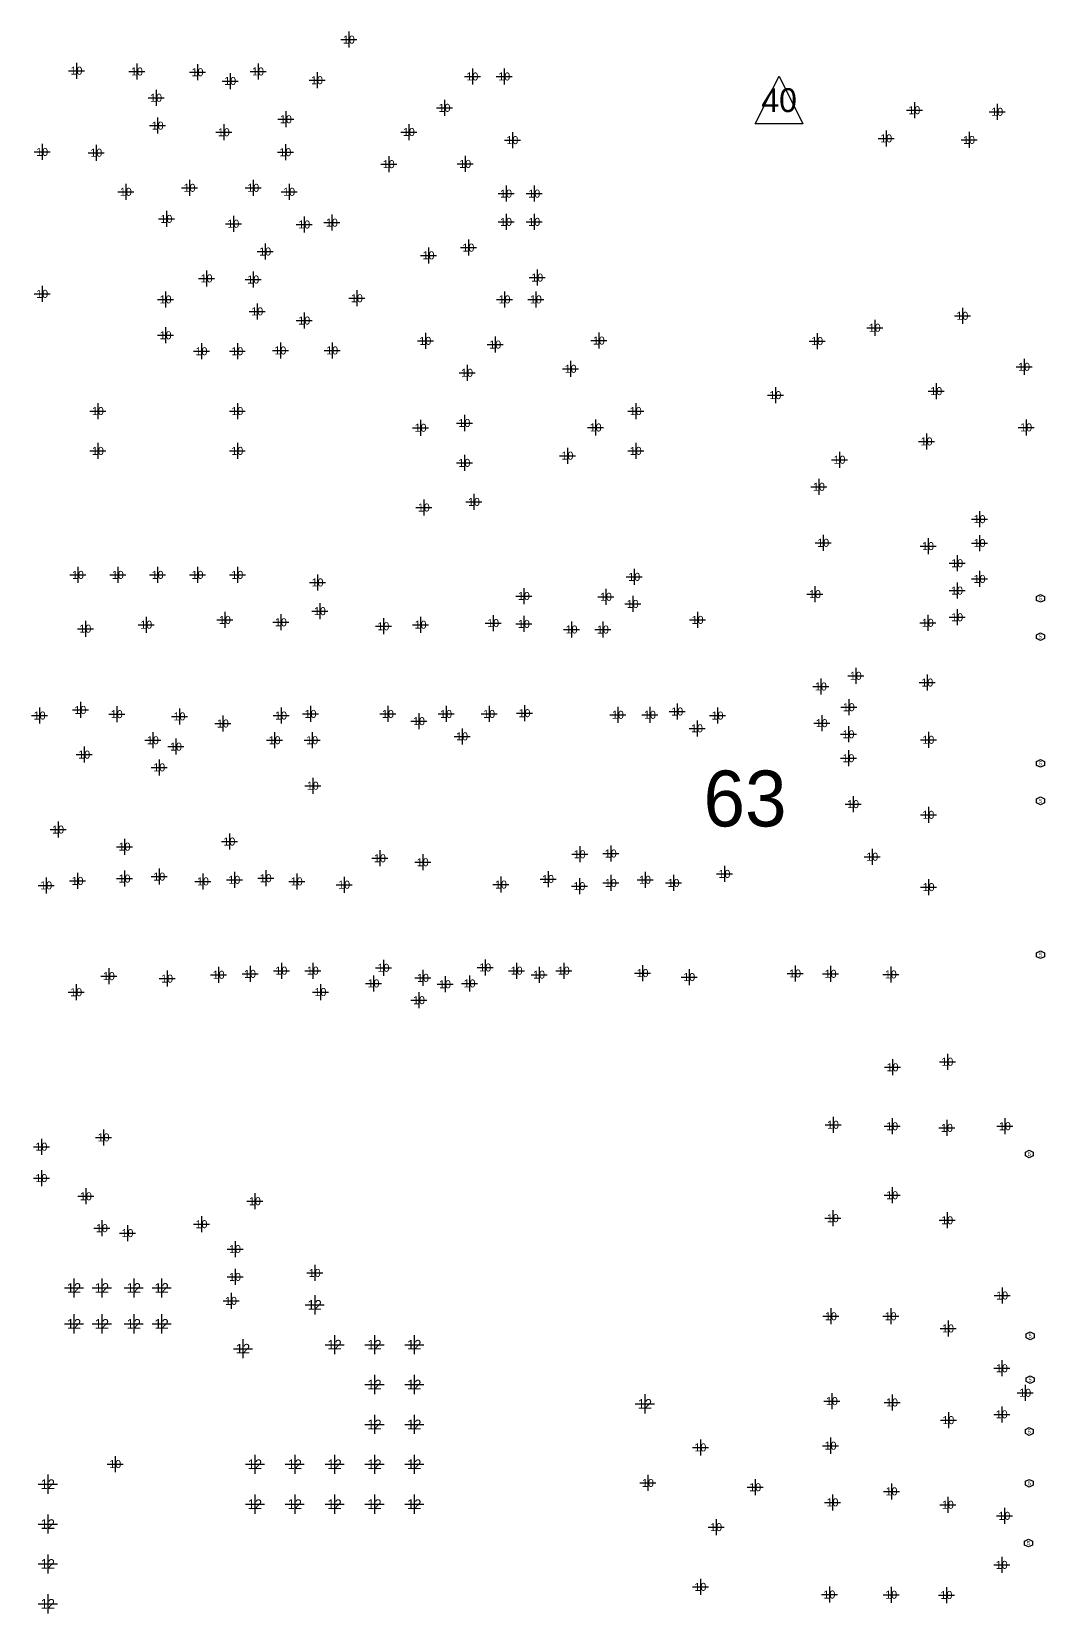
# Model space of a CAD drawing. Extents: x -13164 to 30582, y -10288 to 18382.
# Drawn here: x 4443 to 5714, y 8397 to 10381 of the extents above; entities that cross this region are included whole.
import ezdxf
from ezdxf.enums import TextEntityAlignment as Align

# ---------------------------------------------------------------- set-up
doc = ezdxf.new("R2010")
doc.units = 0
doc.layers.add('MA_NCLEGEND-1-18', color=7, linetype='CONTINUOUS')
doc.layers.add('MA_NCLEGEND-1-2', color=12, linetype='CONTINUOUS')

# ---------------------------------------------------------------- blocks, each defined once
blk = doc.blocks.new('FIGURE_CROSS')
for points in [[(-0.5, 0), (0.5, 0)], [(0, 0.5), (0, -0.5)]]:
    blk.add_lwpolyline(points)
blk = doc.blocks.new('FIGURE_HEX')
blk.add_lwpolyline([(-0.5, 0), (-0.25, 0.5), (0.25, 0.5), (0.5, 0), (0.25, -0.5), (-0.25, -0.5)], close=True)
blk = doc.blocks.new('FIGURE_TRI')
blk.add_lwpolyline([(-0.5, -0.5), (0, 0.5), (0.5, -0.5)], close=True)

msp = doc.modelspace()

# ---------------------------------------------------------------- block references
at = {"layer": 'MA_NCLEGEND-1-18'}
for name, p, xscale, yscale in [('FIGURE_CROSS', (4841.571, 10371.402), 20.079, 20.079), ('FIGURE_CROSS', (4499.642, 10332.441), 20.079, 20.079), ('FIGURE_CROSS', (4575.602, 10331.481), 20.079, 20.079), ('FIGURE_CROSS', (4651.559, 10330.524), 20.079, 20.079), ('FIGURE_CROSS', (4727.52, 10331.461), 20.079, 20.079), ('FIGURE_CROSS', (4692.571, 10319.512), 20.079, 20.079), ('FIGURE_CROSS', (4801.571, 10320.512), 20.079, 20.079), ('FIGURE_CROSS', (4996.571, 10325.201), 20.079, 20.079), ('FIGURE_CROSS', (5036.571, 10325.2), 20.079, 20.079), ('FIGURE_TRI', (5381.571, 10295.512), 59.839, 59.839), ('FIGURE_CROSS', (4599.571, 10298.512), 20.079, 20.079), ('FIGURE_CROSS', (4762.571, 10271.512), 20.079, 20.079), ('FIGURE_CROSS', (4961.571, 10285.823), 20.079, 20.079), ('FIGURE_CROSS', (5551.277, 10282.877), 20.079, 20.079), ('FIGURE_CROSS', (5655.277, 10280.877), 20.079, 20.079), ('FIGURE_CROSS', (4601.571, 10263.512), 20.079, 20.079), ('FIGURE_CROSS', (4684.571, 10255.201), 20.079, 20.079), ('FIGURE_CROSS', (4916.882, 10255.512), 20.079, 20.079), ('FIGURE_CROSS', (4456.571, 10230.512), 20.079, 20.079), ('FIGURE_CROSS', (4524.571, 10229.512), 20.079, 20.079), ('FIGURE_CROSS', (4761.882, 10230.201), 20.079, 20.079), ('FIGURE_CROSS', (5046.732, 10245.351), 20.079, 20.079), ('FIGURE_CROSS', (5515.922, 10247.521), 20.079, 20.079), ('FIGURE_CROSS', (5619.922, 10245.521), 20.079, 20.079), ('FIGURE_CROSS', (4891.571, 10215.2), 20.079, 20.079), ('FIGURE_CROSS', (4987.571, 10215.512), 20.079, 20.079), ('FIGURE_CROSS', (4561.571, 10180.512), 20.079, 20.079), ('FIGURE_CROSS', (4641.571, 10185.512), 20.079, 20.079), ('FIGURE_CROSS', (4721.571, 10185.512), 20.079, 20.079), ('FIGURE_CROSS', (4766.571, 10180.512), 20.079, 20.079), ('FIGURE_CROSS', (5038.8505, 10178.2325), 20.079, 20.079), ('FIGURE_CROSS', (5074.2895, 10178.2325), 20.079, 20.079), ('FIGURE_CROSS', (4612.571, 10146.512), 20.079, 20.079), ('FIGURE_CROSS', (4696.571, 10140.512), 20.079, 20.079), ('FIGURE_CROSS', (4785.576, 10139.517), 20.079, 20.079), ('FIGURE_CROSS', (4820.265, 10141.818), 20.079, 20.079), ('FIGURE_CROSS', (5038.8505, 10142.7935), 20.079, 20.079), ('FIGURE_CROSS', (5074.2895, 10142.7935), 20.079, 20.079), ('FIGURE_CROSS', (4991.571, 10110.512), 20.079, 20.079), ('FIGURE_CROSS', (4736.571, 10105.626), 20.079, 20.079), ('FIGURE_CROSS', (4941.569, 10100.824), 20.079, 20.079), ('FIGURE_CROSS', (4662.966, 10071.907), 20.079, 20.079), ('FIGURE_CROSS', (4721.571, 10070.512), 20.079, 20.079), ('FIGURE_CROSS', (5077.99, 10072.932), 20.079, 20.079), ('FIGURE_CROSS', (4456.571, 10052.512), 20.079, 20.079), ('FIGURE_CROSS', (4611.567, 10045.516), 20.079, 20.079), ('FIGURE_CROSS', (4726.571, 10030.512), 20.079, 20.079), ('FIGURE_CROSS', (4851.571, 10047.016), 20.079, 20.079), ('FIGURE_CROSS', (5036.883, 10045.511), 20.079, 20.079), ('FIGURE_CROSS', (5076.261, 10045.511), 20.079, 20.079), ('FIGURE_CROSS', (4785.576, 10019.028), 20.079, 20.079), ('FIGURE_CROSS', (5501.572, 10010), 20.079, 20.079), ('FIGURE_CROSS', (5611.572, 10025), 20.079, 20.079), ('FIGURE_CROSS', (4611.571, 10000.512), 20.079, 20.079), ('FIGURE_CROSS', (4937.571, 9993.513), 20.079, 20.079), ('FIGURE_CROSS', (5155.277, 9993.877), 20.079, 20.079), ('FIGURE_CROSS', (5429.317, 9993.258), 20.079, 20.079), ('FIGURE_CROSS', (4656.571, 9980.512), 20.079, 20.079), ('FIGURE_CROSS', (4701.571, 9980.512), 20.079, 20.079), ('FIGURE_CROSS', (4755.576, 9981.507), 20.079, 20.079), ('FIGURE_CROSS', (4820.576, 9981.507), 20.079, 20.079), ('FIGURE_CROSS', (5025.277, 9988.877), 20.079, 20.079), ('FIGURE_CROSS', (4989.922, 9953.521), 20.079, 20.079), ('FIGURE_CROSS', (5119.922, 9958.521), 20.079, 20.079), ('FIGURE_CROSS', (5689, 9961), 20.079, 20.079), ('FIGURE_CROSS', (5578.823, 9930.512), 20.079, 20.079), ('FIGURE_CROSS', (5376.882, 9925.512), 20.079, 20.079), ('FIGURE_CROSS', (4526.57, 9905.512), 20.079, 20.079), ('FIGURE_CROSS', (4701.57, 9905.512), 20.079, 20.079), ('FIGURE_CROSS', (5201.57, 9905.513), 20.079, 20.079), ('FIGURE_CROSS', (4931.571, 9884.513), 20.079, 20.079), ('FIGURE_CROSS', (4986.571, 9890.512), 20.079, 20.079), ('FIGURE_CROSS', (5151.277, 9884.877), 20.079, 20.079), ('FIGURE_CROSS', (5691.572, 9885), 20.079, 20.079), ('FIGURE_CROSS', (4526.57, 9855.512), 20.079, 20.079), ('FIGURE_CROSS', (4701.57, 9855.512), 20.079, 20.079), ('FIGURE_CROSS', (5201.57, 9855.512), 20.079, 20.079), ('FIGURE_CROSS', (5566.621, 9867.4097), 20.079, 20.079), ('FIGURE_CROSS', (4986.571, 9840.512), 20.079, 20.079), ('FIGURE_CROSS', (5115.922, 9849.521), 20.079, 20.079), ('FIGURE_CROSS', (5457.2968, 9844.4292), 20.079, 20.079), ('FIGURE_CROSS', (5431.57, 9810.513), 20.079, 20.079), ('FIGURE_CROSS', (4935.571, 9784.513), 20.079, 20.079), ('FIGURE_CROSS', (4998.571, 9791.513), 20.079, 20.079), ('FIGURE_CROSS', (5633.11, 9769.885), 20.079, 20.079), ('FIGURE_CROSS', (5436.89, 9740.193), 20.079, 20.079), ('FIGURE_CROSS', (5568.4367, 9736.1139), 20.079, 20.079), ('FIGURE_CROSS', (5633.11, 9739.885), 20.079, 20.079), ('FIGURE_CROSS', (5605.0315, 9714.5814), 20.079, 20.079), ('FIGURE_CROSS', (4501.572, 9700), 20.079, 20.079), ('FIGURE_CROSS', (4551.572, 9700), 20.079, 20.079), ('FIGURE_CROSS', (4601.572, 9700), 20.079, 20.079), ('FIGURE_CROSS', (4651.572, 9700), 20.079, 20.079), ('FIGURE_CROSS', (4701.572, 9700), 20.079, 20.079), ('FIGURE_CROSS', (5199.792, 9697.496), 20.079, 20.079), ('FIGURE_CROSS', (5633.11, 9694.885), 20.079, 20.079), ('FIGURE_CROSS', (4802.241, 9690.496), 20.079, 20.079), ('FIGURE_CROSS', (5061.241, 9673.496), 20.079, 20.079), ('FIGURE_CROSS', (5164.241, 9672.496), 20.079, 20.079), ('FIGURE_CROSS', (5426.569, 9675.825), 20.079, 20.079), ('FIGURE_CROSS', (5604.8513, 9680.2678), 20.079, 20.079), ('FIGURE_CROSS', (4805.241, 9654.496), 20.079, 20.079), ('FIGURE_CROSS', (5197.792, 9663.496), 20.079, 20.079), ('FIGURE_CROSS', (4587.241, 9637.496), 20.079, 20.079), ('FIGURE_CROSS', (4685.987, 9643.496), 20.079, 20.079), ('FIGURE_CROSS', (4756.241, 9640.496), 20.079, 20.079), ('FIGURE_CROSS', (4884.832, 9635.496), 20.079, 20.079), ('FIGURE_CROSS', (4931.571, 9637.512), 20.079, 20.079), ('FIGURE_CROSS', (5022.627, 9639.496), 20.079, 20.079), ('FIGURE_CROSS', (5061.241, 9638.496), 20.079, 20.079), ('FIGURE_CROSS', (5279.241, 9643.496), 20.079, 20.079), ('FIGURE_CROSS', (5568.11, 9639.885), 20.079, 20.079), ('FIGURE_CROSS', (5604.9854, 9646.7846), 20.079, 20.079), ('FIGURE_CROSS', (4510.816, 9632.496), 20.079, 20.079), ('FIGURE_CROSS', (5121.052, 9631.496), 20.079, 20.079), ('FIGURE_CROSS', (5160.422, 9631.385), 20.079, 20.079), ('FIGURE_CROSS', (5477.7697, 9573.3976), 20.079, 20.079), ('FIGURE_CROSS', (5434, 9560), 20.079, 20.079), ('FIGURE_CROSS', (5567.5535, 9564.9522), 20.079, 20.079), ('FIGURE_CROSS', (5469, 9534), 20.079, 20.079), ('FIGURE_CROSS', (4453.417, 9523.557), 20.079, 20.079), ('FIGURE_CROSS', (4504.571, 9530.512), 20.079, 20.079), ('FIGURE_CROSS', (4550.186, 9525.326), 20.079, 20.079), ('FIGURE_CROSS', (4628.926, 9522.496), 20.079, 20.079), ('FIGURE_CROSS', (4756.417, 9523.557), 20.079, 20.079), ('FIGURE_CROSS', (4793.417, 9525.557), 20.079, 20.079), ('FIGURE_CROSS', (4890.571, 9525.512), 20.079, 20.079), ('FIGURE_CROSS', (4929.571, 9516.512), 20.079, 20.079), ('FIGURE_CROSS', (4963.572, 9525.496), 20.079, 20.079), ('FIGURE_CROSS', (5017.571, 9525.512), 20.079, 20.079), ('FIGURE_CROSS', (5061.997, 9526.496), 20.079, 20.079), ('FIGURE_CROSS', (5179.241, 9524.496), 20.079, 20.079), ('FIGURE_CROSS', (5219.477, 9524.496), 20.079, 20.079), ('FIGURE_CROSS', (5253.75, 9528.593), 20.079, 20.079), ('FIGURE_CROSS', (5304.241, 9523.496), 20.079, 20.079), ('FIGURE_CROSS', (5435, 9514), 20.079, 20.079), ('FIGURE_CROSS', (4683.417, 9513.557), 20.079, 20.079), ('FIGURE_CROSS', (4983.65, 9497.433), 20.079, 20.079), ('FIGURE_CROSS', (5278.532, 9507.496), 20.079, 20.079), ('FIGURE_CROSS', (5468.572, 9500), 20.079, 20.079), ('FIGURE_CROSS', (4509.376, 9474.512), 20.079, 20.079), ('FIGURE_CROSS', (4595.571, 9492.512), 20.079, 20.079), ('FIGURE_CROSS', (4624.571, 9484.512), 20.079, 20.079), ('FIGURE_CROSS', (4748.417, 9492.557), 20.079, 20.079), ('FIGURE_CROSS', (4795.417, 9492.557), 20.079, 20.079), ('FIGURE_CROSS', (5568.8619, 9493.1386), 20.079, 20.079), ('FIGURE_CROSS', (4603.571, 9458.512), 20.079, 20.079), ('FIGURE_CROSS', (5468.572, 9470), 20.079, 20.079), ('FIGURE_CROSS', (4796.241, 9435.496), 20.079, 20.079), ('FIGURE_CROSS', (5474.3665, 9412.4411), 20.079, 20.079), ('FIGURE_CROSS', (5568.8619, 9399.0612), 20.079, 20.079), ('FIGURE_CROSS', (4476.571, 9380.512), 20.079, 20.079), ('FIGURE_CROSS', (4560.028, 9359.035), 20.079, 20.079), ('FIGURE_CROSS', (4691.571, 9365.512), 20.079, 20.079), ('FIGURE_CROSS', (4880.571, 9344.512), 20.079, 20.079), ('FIGURE_CROSS', (4934.241, 9339.496), 20.079, 20.079), ('FIGURE_CROSS', (5131.241, 9349.496), 20.079, 20.079), ('FIGURE_CROSS', (5170.241, 9350.496), 20.079, 20.079), ('FIGURE_CROSS', (5498.4213, 9346.4437), 20.079, 20.079), ('FIGURE_CROSS', (4500.973, 9316.113), 20.079, 20.079), ('FIGURE_CROSS', (4560.028, 9319.035), 20.079, 20.079), ('FIGURE_CROSS', (4603.619, 9321.496), 20.079, 20.079), ('FIGURE_CROSS', (4658.454, 9315.496), 20.079, 20.079), ('FIGURE_CROSS', (4697.824, 9317.496), 20.079, 20.079), ('FIGURE_CROSS', (4737.194, 9319.496), 20.079, 20.079), ('FIGURE_CROSS', (4776.099, 9315.496), 20.079, 20.079), ('FIGURE_CROSS', (5091.524, 9318.496), 20.079, 20.079), ('FIGURE_CROSS', (5213.241, 9317.496), 20.079, 20.079), ('FIGURE_CROSS', (5312.917, 9324.881), 20.079, 20.079), ('FIGURE_CROSS', (4461.603, 9310.496), 20.079, 20.079), ('FIGURE_CROSS', (4835.619, 9311.355), 20.079, 20.079), ('FIGURE_CROSS', (5032.469, 9311.496), 20.079, 20.079), ('FIGURE_CROSS', (5130.895, 9309.557), 20.079, 20.079), ('FIGURE_CROSS', (5170.265, 9313.496), 20.079, 20.079), ('FIGURE_CROSS', (5249.005, 9313.496), 20.079, 20.079), ('FIGURE_CROSS', (5569.1577, 9308.3326), 20.079, 20.079), ('FIGURE_CROSS', (4540.343, 9196.631), 20.079, 20.079), ('FIGURE_CROSS', (4678.139, 9198.394), 20.079, 20.079), ('FIGURE_CROSS', (4717.509, 9199.496), 20.079, 20.079), ('FIGURE_CROSS', (4756.879, 9203.496), 20.079, 20.079), ('FIGURE_CROSS', (4796.249, 9203.496), 20.079, 20.079), ('FIGURE_CROSS', (4884.992, 9207.112), 20.079, 20.079), ('FIGURE_CROSS', (5012.784, 9207.496), 20.079, 20.079), ('FIGURE_CROSS', (5052.154, 9203.496), 20.079, 20.079), ('FIGURE_CROSS', (5080.241, 9198.496), 20.079, 20.079), ('FIGURE_CROSS', (5111.241, 9203.496), 20.079, 20.079), ('FIGURE_CROSS', (5210.241, 9200.496), 20.079, 20.079), ('FIGURE_CROSS', (5401.572, 9200), 20.079, 20.079), ('FIGURE_CROSS', (5446.2031, 9199.5566), 20.079, 20.079), ('FIGURE_CROSS', (5521.7128, 9198.8053), 20.079, 20.079), ('FIGURE_CROSS', (4499.241, 9176.496), 20.079, 20.079), ('FIGURE_CROSS', (4613.417, 9193.557), 20.079, 20.079), ('FIGURE_CROSS', (4805.871, 9176.712), 20.079, 20.079), ('FIGURE_CROSS', (4872.471, 9187.512), 20.079, 20.079), ('FIGURE_CROSS', (4934.571, 9194.512), 20.079, 20.079), ('FIGURE_CROSS', (4962.241, 9186.496), 20.079, 20.079), ('FIGURE_CROSS', (4993.099, 9187.496), 20.079, 20.079), ('FIGURE_CROSS', (5268.69, 9195.496), 20.079, 20.079), ('FIGURE_CROSS', (4929.571, 9166.512), 20.079, 20.079), ('FIGURE_CROSS', (5523.941, 9082.303), 20.079, 20.079), ('FIGURE_CROSS', (5592.714, 9089.3024), 20.079, 20.079), ('FIGURE_CROSS', (5449.2029, 9010.1473), 20.079, 20.079), ('FIGURE_CROSS', (5523.441, 9008.303), 20.079, 20.079), ('FIGURE_CROSS', (5592.208, 9006.322), 20.079, 20.079), ('FIGURE_CROSS', (5664.9737, 9008.3971), 20.079, 20.079), ('FIGURE_CROSS', (4455.6519, 8982.7097), 20.079, 20.079), ('FIGURE_CROSS', (4533.65, 8994.331), 20.079, 20.079), ('FIGURE_CROSS', (4455.6519, 8943.3317), 20.079, 20.079), ('FIGURE_CROSS', (4511.571, 8920.512), 20.079, 20.079), ('FIGURE_CROSS', (5523.441, 8921.803), 20.079, 20.079), ('FIGURE_CROSS', (4723.65, 8914.331), 20.079, 20.079), ('FIGURE_CROSS', (4531.571, 8880.512), 20.079, 20.079), ('FIGURE_CROSS', (4656.571, 8885.512), 20.079, 20.079), ('FIGURE_CROSS', (5448.9086, 8893.0361), 20.079, 20.079), ('FIGURE_CROSS', (5592.5022, 8890.3879), 20.079, 20.079), ('FIGURE_CROSS', (4563.65, 8874.331), 20.079, 20.079), ('FIGURE_CROSS', (4698.65, 8854.331), 20.079, 20.079), ('FIGURE_CROSS', (4698.65, 8819.331), 20.079, 20.079), ('FIGURE_CROSS', (4798.65, 8824.331), 20.079, 20.079), ('FIGURE_CROSS', (4496.571, 8805.512), 24.02, 24.02), ('FIGURE_CROSS', (4531.571, 8805.512), 24.02, 24.02), ('FIGURE_CROSS', (4571.571, 8805.512), 24.02, 24.02), ('FIGURE_CROSS', (4606.571, 8805.512), 24.02, 24.02), ('FIGURE_CROSS', (4693.65, 8789.331), 20.079, 20.079), ('FIGURE_CROSS', (4798.65, 8784.331), 24.02, 24.02), ('FIGURE_CROSS', (5661.4406, 8796.0406), 20.079, 20.079), ('FIGURE_CROSS', (4496.571, 8760.512), 24.02, 24.02), ('FIGURE_CROSS', (4531.571, 8760.512), 24.02, 24.02), ('FIGURE_CROSS', (4571.571, 8760.512), 24.02, 24.02), ('FIGURE_CROSS', (4606.571, 8760.512), 24.02, 24.02), ('FIGURE_CROSS', (5446.572, 8770), 20.079, 20.079), ('FIGURE_CROSS', (5521.572, 8770), 20.079, 20.079), ('FIGURE_CROSS', (5593.5311, 8754.736), 20.079, 20.079), ('FIGURE_CROSS', (4708.65, 8729.331), 24.02, 24.02), ('FIGURE_CROSS', (4823.65, 8734.331), 24.02, 24.02), ('FIGURE_CROSS', (4873.65, 8734.331), 24.02, 24.02), ('FIGURE_CROSS', (4923.65, 8734.331), 24.02, 24.02), ('FIGURE_CROSS', (5661.1921, 8704.7459), 20.079, 20.079), ('FIGURE_CROSS', (4873.65, 8684.331), 24.02, 24.02), ('FIGURE_CROSS', (4923.65, 8684.331), 24.02, 24.02), ('FIGURE_CROSS', (5213.063, 8660.075), 24.02, 24.02), ('FIGURE_CROSS', (5447.806, 8663.5897), 20.079, 20.079), ('FIGURE_CROSS', (5523.2866, 8661.9131), 20.079, 20.079), ('FIGURE_CROSS', (5690.3867, 8673.9855), 20.079, 20.079), ('FIGURE_CROSS', (5660.8959, 8646.9654), 20.079, 20.079), ('FIGURE_CROSS', (4873.65, 8634.331), 24.02, 24.02), ('FIGURE_CROSS', (4923.65, 8634.331), 24.02, 24.02), ('FIGURE_CROSS', (5593.9492, 8639.7526), 20.079, 20.079), ('FIGURE_CROSS', (5282.752, 8605.512), 20.079, 20.079), ('FIGURE_CROSS', (5446.1015, 8607.6792), 20.079, 20.079), ('FIGURE_CROSS', (4548.339, 8584.642), 20.079, 20.079), ('FIGURE_CROSS', (4723.65, 8584.331), 24.02, 24.02), ('FIGURE_CROSS', (4773.65, 8584.331), 24.02, 24.02), ('FIGURE_CROSS', (4823.65, 8584.331), 24.02, 24.02), ('FIGURE_CROSS', (4873.65, 8584.331), 24.02, 24.02), ('FIGURE_CROSS', (4923.65, 8584.331), 24.02, 24.02), ('FIGURE_CROSS', (4463.65, 8559.331), 24.02, 24.02), ('FIGURE_CROSS', (5216.945, 8560.886), 20.079, 20.079), ('FIGURE_CROSS', (5351.571, 8555.512), 20.079, 20.079), ('FIGURE_CROSS', (5522.6604, 8550.3348), 20.079, 20.079), ('FIGURE_CROSS', (4723.65, 8534.331), 24.02, 24.02), ('FIGURE_CROSS', (4773.65, 8534.331), 24.02, 24.02), ('FIGURE_CROSS', (4823.65, 8534.331), 24.02, 24.02), ('FIGURE_CROSS', (4873.65, 8534.331), 24.02, 24.02), ('FIGURE_CROSS', (4923.65, 8534.331), 24.02, 24.02), ('FIGURE_CROSS', (5448.5784, 8536.5521), 20.079, 20.079), ('FIGURE_CROSS', (5593.2968, 8533.5372), 20.079, 20.079), ('FIGURE_CROSS', (4463.65, 8509.331), 24.02, 24.02), ('FIGURE_CROSS', (5302.453, 8505.512), 20.079, 20.079), ('FIGURE_CROSS', (5664.3092, 8519.6671), 20.079, 20.079), ('FIGURE_CROSS', (4463.65, 8459.331), 24.02, 24.02), ('FIGURE_CROSS', (5660.9183, 8458.163), 20.079, 20.079), ('FIGURE_CROSS', (5282.752, 8430.512), 20.079, 20.079), ('FIGURE_CROSS', (4463.65, 8409.331), 24.02, 24.02), ('FIGURE_CROSS', (5444.6723, 8420.9624), 20.079, 20.079), ('FIGURE_CROSS', (5522.2298, 8420.6913), 20.079, 20.079), ('FIGURE_CROSS', (5591.5291, 8420.3514), 20.079, 20.079)]:
    msp.add_blockref(name, p, dxfattribs=dict(at, xscale=xscale, yscale=yscale))
at = {"layer": 'MA_NCLEGEND-1-2', "xscale": 9.839, "yscale": 9.839, "rotation": 90}
for p in [(5709.571, 9670.512), (5709.571, 9622.512), (5709.571, 9463.512), (5709.571, 9416.512), (5709.571, 9223.512), (5695.571, 8973.512), (5696.571, 8745.512), (5696.571, 8690.512), (5695.571, 8625.512), (5695.571, 8560.512), (5694.571, 8485.512)]:
    msp.add_blockref('FIGURE_HEX', p, dxfattribs=at)

# ---------------------------------------------------------------- texts
at = {"layer": 'MA_NCLEGEND-1-18'}
for s, height, p in [('10', 10.0395, (4841.571, 10371.402)), ('10', 10.0395, (4499.642, 10332.441)), ('10', 10.0395, (4575.602, 10331.481)), ('10', 10.0395, (4651.559, 10330.524)), ('10', 10.0395, (4692.571, 10319.512)), ('10', 10.0395, (4727.52, 10331.461)), ('10', 10.0395, (4801.571, 10320.512)), ('10', 10.0395, (4996.571, 10325.201)), ('10', 10.0395, (5036.571, 10325.2)), ('10', 10.0395, (4599.571, 10298.512)), ('40', 29.9195, (5381.571, 10295.512)), ('10', 10.0395, (4961.571, 10285.823)), ('10', 10.0395, (5551.277, 10282.877)), ('10', 10.0395, (5655.277, 10280.877)), ('10', 10.0395, (4601.571, 10263.512)), ('10', 10.0395, (4684.571, 10255.201)), ('10', 10.0395, (4762.571, 10271.512)), ('10', 10.0395, (4916.882, 10255.512)), ('10', 10.0395, (5046.732, 10245.351)), ('10', 10.0395, (5515.922, 10247.521)), ('10', 10.0395, (5619.922, 10245.521)), ('10', 10.0395, (4456.571, 10230.512)), ('10', 10.0395, (4524.571, 10229.512)), ('10', 10.0395, (4761.882, 10230.201)), ('10', 10.0395, (4891.571, 10215.2)), ('10', 10.0395, (4987.571, 10215.512)), ('10', 10.0395, (4561.571, 10180.512)), ('10', 10.0395, (4641.571, 10185.512)), ('10', 10.0395, (4721.571, 10185.512)), ('10', 10.0395, (4766.571, 10180.512)), ('10', 10.0395, (5038.8505, 10178.2325)), ('10', 10.0395, (5074.2895, 10178.2325)), ('10', 10.0395, (4612.571, 10146.512)), ('10', 10.0395, (4696.571, 10140.512)), ('10', 10.0395, (4785.576, 10139.517)), ('10', 10.0395, (4820.265, 10141.818)), ('10', 10.0395, (5038.8505, 10142.7935)), ('10', 10.0395, (5074.2895, 10142.7935)), ('10', 10.0395, (4736.571, 10105.626)), ('10', 10.0395, (4941.569, 10100.824)), ('10', 10.0395, (4991.571, 10110.512)), ('10', 10.0395, (4662.966, 10071.907)), ('10', 10.0395, (4721.571, 10070.512)), ('10', 10.0395, (5077.99, 10072.932)), ('10', 10.0395, (4456.571, 10052.512)), ('10', 10.0395, (4611.567, 10045.516)), ('10', 10.0395, (4851.571, 10047.016)), ('10', 10.0395, (5036.883, 10045.511)), ('10', 10.0395, (5076.261, 10045.511)), ('10', 10.0395, (4726.571, 10030.512)), ('10', 10.0395, (4785.576, 10019.028)), ('10', 10.0395, (5611.572, 10025)), ('10', 10.0395, (4611.571, 10000.512)), ('10', 10.0395, (5501.572, 10010)), ('10', 10.0395, (4656.571, 9980.512)), ('10', 10.0395, (4701.571, 9980.512)), ('10', 10.0395, (4755.576, 9981.507)), ('10', 10.0395, (4820.576, 9981.507)), ('10', 10.0395, (4937.571, 9993.513)), ('10', 10.0395, (5025.277, 9988.877)), ('10', 10.0395, (5155.277, 9993.877)), ('10', 10.0395, (5429.317, 9993.258)), ('10', 10.0395, (5119.922, 9958.521)), ('10', 10.0395, (5689, 9961)), ('10', 10.0395, (4989.922, 9953.521)), ('10', 10.0395, (5376.882, 9925.512)), ('10', 10.0395, (5578.823, 9930.512)), ('10', 10.0395, (4526.57, 9905.512)), ('10', 10.0395, (4701.57, 9905.512)), ('10', 10.0395, (5201.57, 9905.513)), ('10', 10.0395, (4931.571, 9884.513)), ('10', 10.0395, (4986.571, 9890.512)), ('10', 10.0395, (5151.277, 9884.877)), ('10', 10.0395, (5691.572, 9885)), ('10', 10.0395, (5566.621, 9867.4097)), ('10', 10.0395, (4526.57, 9855.512)), ('10', 10.0395, (4701.57, 9855.512)), ('10', 10.0395, (4986.571, 9840.512)), ('10', 10.0395, (5115.922, 9849.521)), ('10', 10.0395, (5201.57, 9855.512)), ('10', 10.0395, (5457.2968, 9844.4292)), ('10', 10.0395, (5431.57, 9810.513)), ('10', 10.0395, (4935.571, 9784.513)), ('10', 10.0395, (4998.571, 9791.513)), ('10', 10.0395, (5633.11, 9769.885)), ('10', 10.0395, (5436.89, 9740.193)), ('10', 10.0395, (5633.11, 9739.885)), ('10', 10.0395, (5568.4367, 9736.1139)), ('10', 10.0395, (4501.572, 9700)), ('10', 10.0395, (4551.572, 9700)), ('10', 10.0395, (4601.572, 9700)), ('10', 10.0395, (4651.572, 9700)), ('10', 10.0395, (4701.572, 9700)), ('10', 10.0395, (5199.792, 9697.496)), ('10', 10.0395, (5605.0315, 9714.5814)), ('10', 10.0395, (4802.241, 9690.496)), ('10', 10.0395, (5604.8513, 9680.2678)), ('10', 10.0395, (5633.11, 9694.885)), ('10', 10.0395, (5061.241, 9673.496)), ('10', 10.0395, (5164.241, 9672.496)), ('10', 10.0395, (5197.792, 9663.496)), ('10', 10.0395, (5426.569, 9675.825)), ('10', 10.0395, (4685.987, 9643.496)), ('10', 10.0395, (4756.241, 9640.496)), ('10', 10.0395, (4805.241, 9654.496)), ('10', 10.0395, (5022.627, 9639.496)), ('10', 10.0395, (5061.241, 9638.496)), ('10', 10.0395, (5279.241, 9643.496)), ('10', 10.0395, (5568.11, 9639.885)), ('10', 10.0395, (5604.9854, 9646.7846)), ('10', 10.0395, (4510.816, 9632.496)), ('10', 10.0395, (4587.241, 9637.496)), ('10', 10.0395, (4884.832, 9635.496)), ('10', 10.0395, (4931.571, 9637.512)), ('10', 10.0395, (5121.052, 9631.496)), ('10', 10.0395, (5160.422, 9631.385)), ('10', 10.0395, (5434, 9560)), ('10', 10.0395, (5477.7697, 9573.3976)), ('10', 10.0395, (5567.5535, 9564.9522)), ('10', 10.0395, (4453.417, 9523.557)), ('10', 10.0395, (4504.571, 9530.512)), ('10', 10.0395, (4550.186, 9525.326)), ('10', 10.0395, (4628.926, 9522.496)), ('10', 10.0395, (4756.417, 9523.557)), ('10', 10.0395, (4793.417, 9525.557)), ('10', 10.0395, (4890.571, 9525.512)), ('10', 10.0395, (4963.572, 9525.496)), ('10', 10.0395, (5017.571, 9525.512)), ('10', 10.0395, (5061.997, 9526.496)), ('10', 10.0395, (5179.241, 9524.496)), ('10', 10.0395, (5219.477, 9524.496)), ('10', 10.0395, (5253.75, 9528.593)), ('10', 10.0395, (5304.241, 9523.496)), ('10', 10.0395, (5469, 9534)), ('10', 10.0395, (4683.417, 9513.557)), ('10', 10.0395, (4929.571, 9516.512)), ('10', 10.0395, (5278.532, 9507.496)), ('10', 10.0395, (5435, 9514)), ('10', 10.0395, (5468.572, 9500)), ('10', 10.0395, (4595.571, 9492.512)), ('10', 10.0395, (4624.571, 9484.512)), ('10', 10.0395, (4748.417, 9492.557)), ('10', 10.0395, (4795.417, 9492.557)), ('10', 10.0395, (4983.65, 9497.433)), ('10', 10.0395, (5568.8619, 9493.1386)), ('10', 10.0395, (4509.376, 9474.512)), ('10', 10.0395, (5468.572, 9470)), ('10', 10.0395, (4603.571, 9458.512)), ('63', 70.079, (5338.772, 9419.492)), ('10', 10.0395, (4796.241, 9435.496)), ('10', 10.0395, (5474.3665, 9412.4411)), ('10', 10.0395, (4476.571, 9380.512)), ('10', 10.0395, (5568.8619, 9399.0612)), ('10', 10.0395, (4691.571, 9365.512)), ('10', 10.0395, (4560.028, 9359.035)), ('10', 10.0395, (4880.571, 9344.512)), ('10', 10.0395, (5131.241, 9349.496)), ('10', 10.0395, (5170.241, 9350.496)), ('10', 10.0395, (5498.4213, 9346.4437)), ('10', 10.0395, (4603.619, 9321.496)), ('10', 10.0395, (4934.241, 9339.496)), ('10', 10.0395, (5312.917, 9324.881)), ('10', 10.0395, (4461.603, 9310.496)), ('10', 10.0395, (4500.973, 9316.113)), ('10', 10.0395, (4560.028, 9319.035)), ('10', 10.0395, (4658.454, 9315.496)), ('10', 10.0395, (4697.824, 9317.496)), ('10', 10.0395, (4737.194, 9319.496)), ('10', 10.0395, (4776.099, 9315.496)), ('10', 10.0395, (4835.619, 9311.355)), ('10', 10.0395, (5032.469, 9311.496)), ('10', 10.0395, (5091.524, 9318.496)), ('10', 10.0395, (5130.895, 9309.557)), ('10', 10.0395, (5170.265, 9313.496)), ('10', 10.0395, (5213.241, 9317.496)), ('10', 10.0395, (5249.005, 9313.496)), ('10', 10.0395, (5569.1577, 9308.3326)), ('10', 10.0395, (4756.879, 9203.496)), ('10', 10.0395, (4796.249, 9203.496)), ('10', 10.0395, (4884.992, 9207.112)), ('10', 10.0395, (5012.784, 9207.496)), ('10', 10.0395, (5052.154, 9203.496)), ('10', 10.0395, (5111.241, 9203.496)), ('10', 10.0395, (4540.343, 9196.631)), ('10', 10.0395, (4613.417, 9193.557)), ('10', 10.0395, (4678.139, 9198.394)), ('10', 10.0395, (4717.509, 9199.496)), ('10', 10.0395, (4872.471, 9187.512)), ('10', 10.0395, (4934.571, 9194.512)), ('10', 10.0395, (4962.241, 9186.496)), ('10', 10.0395, (4993.099, 9187.496)), ('10', 10.0395, (5080.241, 9198.496)), ('10', 10.0395, (5210.241, 9200.496)), ('10', 10.0395, (5268.69, 9195.496)), ('10', 10.0395, (5401.572, 9200)), ('10', 10.0395, (5446.2031, 9199.5566)), ('10', 10.0395, (5521.7128, 9198.8053)), ('10', 10.0395, (4499.241, 9176.496)), ('10', 10.0395, (4805.871, 9176.712)), ('10', 10.0395, (4929.571, 9166.512)), ('10', 10.0395, (5523.941, 9082.303)), ('10', 10.0395, (5592.714, 9089.3024)), ('10', 10.0395, (5449.2029, 9010.1473)), ('10', 10.0395, (5523.441, 9008.303)), ('10', 10.0395, (5592.208, 9006.322)), ('10', 10.0395, (5664.9737, 9008.3971)), ('10', 10.0395, (4533.65, 8994.331)), ('10', 10.0395, (4455.6519, 8982.7097)), ('10', 10.0395, (4455.6519, 8943.3317)), ('10', 10.0395, (4511.571, 8920.512)), ('10', 10.0395, (4723.65, 8914.331)), ('10', 10.0395, (5523.441, 8921.803)), ('10', 10.0395, (4656.571, 8885.512)), ('10', 10.0395, (5448.9086, 8893.0361)), ('10', 10.0395, (5592.5022, 8890.3879)), ('10', 10.0395, (4531.571, 8880.512)), ('10', 10.0395, (4563.65, 8874.331)), ('10', 10.0395, (4698.65, 8854.331)), ('10', 10.0395, (4798.65, 8824.331)), ('12', 12.01, (4496.571, 8805.512)), ('12', 12.01, (4531.571, 8805.512)), ('12', 12.01, (4571.571, 8805.512)), ('12', 12.01, (4606.571, 8805.512)), ('10', 10.0395, (4698.65, 8819.331)), ('10', 10.0395, (4693.65, 8789.331)), ('12', 12.01, (4798.65, 8784.331)), ('10', 10.0395, (5661.4406, 8796.0406)), ('10', 10.0395, (5446.572, 8770)), ('10', 10.0395, (5521.572, 8770)), ('12', 12.01, (4496.571, 8760.512)), ('12', 12.01, (4531.571, 8760.512)), ('12', 12.01, (4571.571, 8760.512)), ('12', 12.01, (4606.571, 8760.512)), ('10', 10.0395, (5593.5311, 8754.736)), ('12', 12.01, (4708.65, 8729.331)), ('12', 12.01, (4823.65, 8734.331)), ('12', 12.01, (4873.65, 8734.331)), ('12', 12.01, (4923.65, 8734.331)), ('12', 12.01, (4873.65, 8684.331)), ('12', 12.01, (4923.65, 8684.331)), ('10', 10.0395, (5661.1921, 8704.7459)), ('10', 10.0395, (5690.3867, 8673.9855)), ('12', 12.01, (5213.063, 8660.075)), ('10', 10.0395, (5447.806, 8663.5897)), ('10', 10.0395, (5523.2866, 8661.9131)), ('10', 10.0395, (5660.8959, 8646.9654)), ('12', 12.01, (4873.65, 8634.331)), ('12', 12.01, (4923.65, 8634.331)), ('10', 10.0395, (5593.9492, 8639.7526)), ('10', 10.0395, (5446.1015, 8607.6792)), ('10', 10.0395, (5282.752, 8605.512)), ('10', 10.0395, (4548.339, 8584.642)), ('12', 12.01, (4723.65, 8584.331)), ('12', 12.01, (4773.65, 8584.331)), ('12', 12.01, (4823.65, 8584.331)), ('12', 12.01, (4873.65, 8584.331)), ('12', 12.01, (4923.65, 8584.331)), ('12', 12.01, (4463.65, 8559.331)), ('10', 10.0395, (5216.945, 8560.886)), ('10', 10.0395, (5351.571, 8555.512)), ('10', 10.0395, (5522.6604, 8550.3348)), ('12', 12.01, (4723.65, 8534.331)), ('12', 12.01, (4773.65, 8534.331)), ('12', 12.01, (4823.65, 8534.331)), ('12', 12.01, (4873.65, 8534.331)), ('12', 12.01, (4923.65, 8534.331)), ('10', 10.0395, (5448.5784, 8536.5521)), ('10', 10.0395, (5593.2968, 8533.5372)), ('12', 12.01, (4463.65, 8509.331)), ('10', 10.0395, (5664.3092, 8519.6671)), ('10', 10.0395, (5302.453, 8505.512)), ('12', 12.01, (4463.65, 8459.331)), ('10', 10.0395, (5660.9183, 8458.163)), ('10', 10.0395, (5282.752, 8430.512)), ('12', 12.01, (4463.65, 8409.331)), ('10', 10.0395, (5444.6723, 8420.9624)), ('10', 10.0395, (5522.2298, 8420.6913)), ('10', 10.0395, (5591.5291, 8420.3514))]:
    msp.add_text(s, height=height, dxfattribs=at).set_placement(p, align=Align.MIDDLE_CENTER)
at = {"layer": 'MA_NCLEGEND-1-2'}
for p in [(5709.571, 9670.512), (5709.571, 9622.512), (5709.571, 9463.512), (5709.571, 9416.512), (5709.571, 9223.512), (5695.571, 8973.512), (5696.571, 8745.512), (5696.571, 8690.512), (5695.571, 8625.512), (5695.571, 8560.512), (5694.571, 8485.512)]:
    msp.add_text('5', height=4.9195, dxfattribs=at).set_placement(p, align=Align.MIDDLE_CENTER)

doc.saveas('drawing.dxf')
